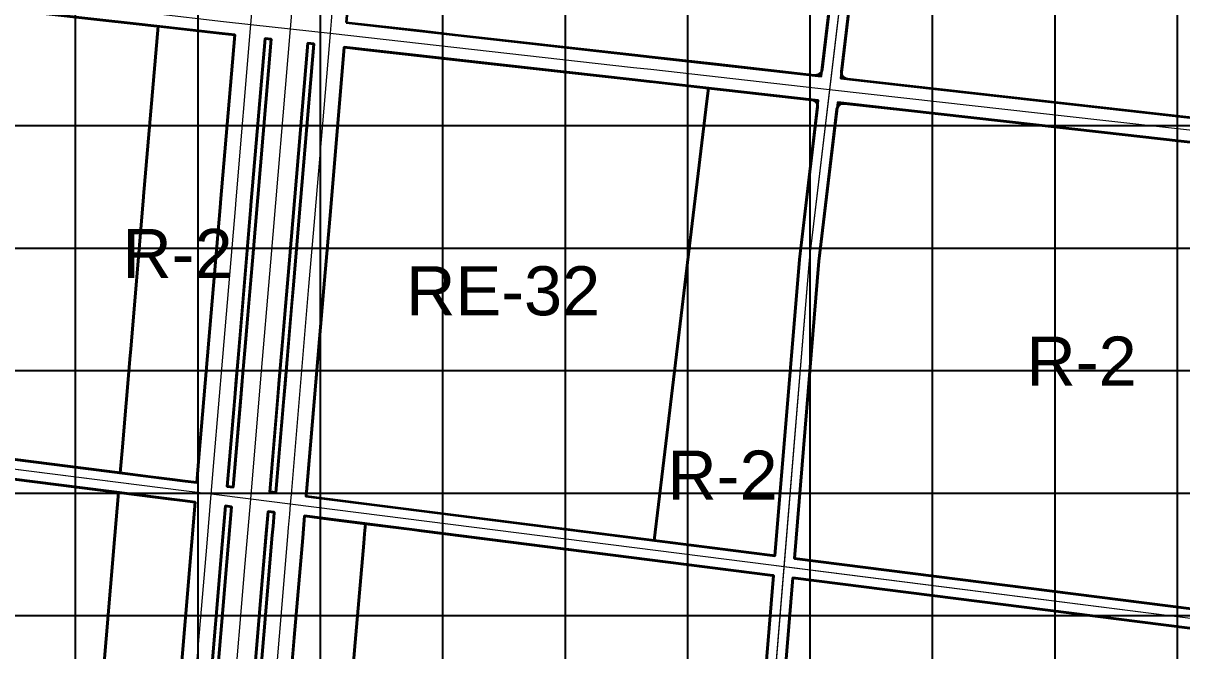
# Model space of a CAD drawing. Header units: millimetres. Extents: x 464536 to 476893, y 870501 to 881610.
# Drawn here: x 466457 to 467404, y 875571 to 876084 of the extents above; entities that cross this region are included whole.
import ezdxf
from ezdxf.enums import TextEntityAlignment as Align

# ---------------------------------------------------------------- set-up
doc = ezdxf.new("R2010")
doc.units = ezdxf.units.MM
for name, color, linetype, lineweight in [('Center_1', 7, 'Continuous', 5), ('Land Use Code', 7, 'Continuous', 35), ('Mixed use', 30, 'Continuous', 35), ('Proposed Road Net work', 7, 'Continuous', 35), ('Recreational _ Environmental', 84, 'Continuous', 35), ('Residence', 50, 'Continuous', 35)]:
    doc.layers.add(name, color=color, linetype=linetype, lineweight=lineweight)
doc.layers.add('Grid1', color=7, linetype='Continuous')
doc.styles.add('Arial', font='arial.ttf')

msp = doc.modelspace()

# ---------------------------------------------------------------- linework, layer by layer
at = {"layer": 'Center_1'}
for points in [[(467213.29, 876847.42), (467164.39, 876437.35), (467099.12, 875890.03), (467030.62, 875056.76), (466902.41, 871342.26), (466900.53, 871287.74), (466899.66, 871262.46)], [(466558.33, 874701.73), (466556.5, 874718.68), (466553.2, 874753.33), (466550.48, 874788.03), (466548.34, 874822.77), (466546.78, 874857.55), (466545.81, 874892.34), (466545.41, 874927.15), (466547.32, 874949.75), (466578.33, 875316.19), (466578.79, 875321.58), (466596.62, 875532.31), (466607.35, 875659.06), (466610.73, 875699.01), (466613.19, 875728.1), (466620.21, 875811.07), (466630.73, 875935.43), (466630.79, 875936.06), (466643.19, 876082.65), (466676.54, 876476.68)], [(466592.42, 874689.85), (466588.85, 874721.82), (466585.78, 874753.85), (466583.21, 874785.93), (466581.15, 874818.04), (466579.44, 874853.95), (466578.36, 874889.88), (466577.92, 874925.83), (466579.52, 874944.81), (466580.34, 874954.46), (466591.55, 875087), (466602.91, 875221.16), (466615.23, 875366.81), (466628.38, 875522.15), (466638.57, 875642.58), (466643, 875694.92), (466651.05, 875790.12), (466659.38, 875888.47), (466675.5, 876079.02), (466685.02, 876191.51)], [(466620.82, 876085.16), (466643.19, 876082.65), (466675.5, 876079.02), (466707.81, 876075.4), (466955.63, 876047.59), (466969.94, 876045.99), (467115.77, 876029.62), (467178.96, 876022.53), (467339.06, 876004.57), (467578.18, 875977.74), (467586.32, 875976.82), (467639.65, 875970.84), (467677.01, 875966.56), (467686.46, 875965.47), (467842.32, 875945.24), (467848.46, 875944.28), (467877.08, 875940.14), (467922.62, 875934.48), (468010.07, 875921.89), (468075.68, 875915.08), (468238.09, 875899.35)], [(466708.65, 876085.37), (466707.81, 876075.4), (466706.97, 876065.43), (466696.13, 875937.4), (466695.05, 875924.6), (466690.31, 875868.57), (466675.94, 875698.8), (466675.27, 875690.82), (466674.59, 875682.85), (466673.67, 875671.96), (466673.03, 875664.43), (466666.15, 875583.11), (466660.97, 875521.87)], [(467534.84, 875581.8), (467068.19, 875640.99), (466675.27, 875690.82), (466643, 875694.92), (466610.73, 875699.01), (466588.39, 875701.84), (465502.78, 875839.54)]]:
    msp.add_lwpolyline(points, dxfattribs=at)
for points in [[(466643.19, 876082.65, 0), (466676.54, 876476.68, 0), (466676.93, 876481.37, 0), (466678.11, 876495.34, 0)], [(466675.5, 876079.02, 0), (466685.02, 876191.51, 0), (466686.42, 876208.07, 0), (466710.41, 876491.49, 0)], [(466742.56, 876487.65, 0), (466741.75, 876479.69, 0), (466742.02, 876479.66, 0), (466737.64, 876427.92, 0), (466737.1, 876421.46, 0), (466730.92, 876348.53, 0), (466729.78, 876334.96, 0), (466721.07, 876232.12, 0), (466713.31, 876140.4, 0), (466711.25, 876116.02, 0), (466709.9, 876100.11, 0), (466708.65, 876085.37, 0), (466707.81, 876075.4, 0)], [(467164.17, 876435.49, 0), (467115.77, 876029.62, 0)], [(466121.98, 876141.13, 0), (466515.96, 876096.92, 0), (466553.03, 876092.76, 0), (466564.87, 876091.44, 0), (466620.82, 876085.16, 0), (466643.19, 876082.65, 0)], [(466610.73, 875699.01, 0), (466613.19, 875728.1, 0), (466620.21, 875811.07, 0), (466630.73, 875935.43, 0), (466630.79, 875936.06, 0), (466643.19, 876082.65, 0)], [(466643, 875694.92, 0), (466651.05, 875790.12, 0), (466659.38, 875888.47, 0), (466675.5, 876079.02, 0)], [(466643.19, 876082.65, 0), (466675.5, 876079.02, 0)], [(466707.81, 876075.4, 0), (466706.97, 876065.43, 0), (466696.13, 875937.4, 0), (466695.05, 875924.6, 0), (466690.31, 875868.57, 0), (466675.94, 875698.8, 0), (466675.27, 875690.82, 0)], [(466675.5, 876079.02, 0), (466707.81, 876075.4, 0)], [(466707.81, 876075.4, 0), (466955.63, 876047.59, 0), (466969.94, 876045.99, 0), (467115.77, 876029.62, 0)], [(467115.77, 876029.62, 0), (467099.12, 875890.03, 0), (467078.54, 875639.67, 0)], [(467115.77, 876029.62, 0), (467178.96, 876022.53, 0), (467339.06, 876004.57, 0), (467578.18, 875977.74, 0)], [(466610.73, 875699.01, 0), (466588.39, 875701.84, 0), (466077.33, 875766.66, 0)], [(466547.32, 874949.75, 0), (466578.33, 875316.19, 0), (466578.79, 875321.58, 0), (466596.62, 875532.31, 0), (466607.35, 875659.06, 0), (466610.73, 875699.01, 0)], [(466643, 875694.92, 0), (466610.73, 875699.01, 0)], [(466579.52, 874944.81, 0), (466580.34, 874954.46, 0), (466591.55, 875087, 0), (466602.91, 875221.16, 0), (466615.23, 875366.81, 0), (466628.38, 875522.15, 0), (466638.57, 875642.58, 0), (466643, 875694.92, 0)], [(466675.27, 875690.82, 0), (466674.59, 875682.85, 0), (466673.67, 875671.96, 0), (466673.03, 875664.43, 0), (466666.15, 875583.11, 0), (466660.97, 875521.87, 0), (466660.58, 875517.24, 0), (466656.17, 875465.09, 0), (466655.29, 875454.77, 0), (466637.16, 875240.45, 0), (466636.49, 875232.64, 0), (466632.97, 875190.99, 0), (466631.82, 875177.37, 0), (466618.71, 875022.53, 0), (466618.38, 875018.53, 0), (466612.35, 874947.37, 0), (466611.72, 874939.88, 0)], [(466675.27, 875690.82, 0), (466643, 875694.92, 0)], [(467078.54, 875639.67, 0), (467068.19, 875640.99, 0), (466675.27, 875690.82, 0)], [(467078.54, 875639.67, 0), (467034.18, 875099.99, 0)], [(467534.84, 875581.8, 0), (467078.54, 875639.67, 0)]]:
    msp.add_polyline3d(points, dxfattribs=at)
at = {"layer": 'Grid1'}
for p, q in [((466500, 870600), (466500, 881600)), ((466600, 870600), (466600, 881600)), ((466700, 870600), (466700, 881600)), ((466800, 870600), (466800, 881600)), ((466900, 870600), (466900, 881600)), ((467000, 870600), (467000, 881600)), ((467100, 870600), (467100, 881600)), ((467200, 870600), (467200, 881600)), ((467300, 870600), (467300, 881600)), ((467400, 870600), (467400, 881600)), ((464700, 876000), (472600, 876000)), ((464700, 875900), (472600, 875900)), ((464700, 875800), (472600, 875800)), ((464700, 875700), (472600, 875700)), ((464700, 875600), (472600, 875600))]:
    msp.add_line(p, q, dxfattribs=at)
at = {"layer": 'Mixed use'}
msp.add_lwpolyline([(467582.7, 876120.7), (467574.87, 876056.66), (467574.84, 876056.32), (467573.17, 876038.62), (467567.05, 875989.09), (467130.41, 876038.04, -0.416258), (467125.56, 876044.16), (467167.15, 876392.96)], format="xyb", dxfattribs=at)
for points in [[(466600.73, 875729.15), (466598.99, 875708.56), (466589.39, 875709.78), (466579.13, 875711.08), (466561.1, 875713.37), (466536.44, 875716.5), (466537.96, 875734.47), (466544.54, 875812.19), (466544.98, 875817.44), (466555.5, 875941.8), (466555.56, 875942.43), (466567.29, 876081.1), (466610.04, 876076.3), (466619.71, 876075.22), (466627.61, 876074.33), (466629.92, 876074.07), (466618.33, 875937.12), (466618.28, 875936.49), (466607.76, 875812.13)], [(466565.88, 875317.25), (466535.57, 874959.14), (466515.76, 874962.17), (466502.66, 874964.18), (466473.16, 874968.7), (466474.95, 874989.85), (466485.03, 875108.95), (466503.1, 875322.56), (466503.56, 875327.95), (466510.35, 875408.18), (466521.39, 875538.67), (466532.12, 875665.42), (466535.09, 875700.54), (466577.78, 875695.12), (466587.38, 875693.91), (466597.64, 875692.61), (466594.89, 875660.11), (466584.17, 875533.36), (466566.33, 875322.64)]]:
    msp.add_lwpolyline(points, close=True, dxfattribs=at)
for points in [[(466972.43, 875661.2), (466979.51, 875720), (466991.55, 875820), (467003.59, 875920), (467015.62, 876020), (467016.91, 876030.65), (467101.13, 876021.2), (467101.15, 876021.2), (467101.15, 876021.2, -0.415096), (467105.98, 876015.08), (467091.18, 875890.98), (467091.15, 875890.69), (467071.25, 875648.66), (467069.2, 875648.92), (466981.35, 875660.07)], [(467510.22, 875592.99), (467510.19, 875592.99), (467087.14, 875646.65), (467107.08, 875889.23), (467121.89, 876013.38, -0.410559), (467127.93, 876018.19), (467127.95, 876018.19), (467127.96, 876018.19), (467177.84, 876012.59), (467337.94, 875994.63), (467564.47, 875969.21), (467564.41, 875968.82), (467553.1, 875880.49), (467548.5, 875843.79), (467540.41, 875776.73), (467533.09, 875715.44), (467531.45, 875702.01), (467531.39, 875701.44), (467524.78, 875614.46), (467524.33, 875608.58), (467524.01, 875604.26, -0.428514)]]:
    msp.add_lwpolyline(points, format="xyb", close=True, dxfattribs=at)
msp.add_lwpolyline([(467043.93, 875120.99), (467085.83, 875630.69), (467521.81, 875575.39)], dxfattribs=at)
for points in [[(467152.78, 876407.53, 0), (467109.65, 876045.87, 0), (467109.46, 876044.94, 0), (467109.1, 876044.05, 0), (467108.61, 876043.24, 0), (467107.98, 876042.53, 0), (467107.23, 876041.94, 0), (467106.4, 876041.48, 0), (467105.49, 876041.18, 0), (467104.55, 876041.03, 0), (467103.6, 876041.05, 0), (467103.58, 876041.05, 0), (467023.07, 876050.09, 0), (466971.05, 876055.92, 0), (466956.75, 876057.53, 0), (466809.89, 876074.01, 0), (466783.07, 876077.02, 0), (466721.08, 876083.97, 0)], [(466673.43, 875520.81, 0), (466678.56, 875581.54, 0), (466678.61, 875582.06, 0), (466685.49, 875663.37, 0), (466686.13, 875670.9, 0), (466687, 875681.27, 0), (466706.86, 875678.75, 0), (466736.65, 875674.97, 0), (466735.95, 875666.69, 0), (466735.31, 875659.16, 0), (466728.43, 875577.84, 0), (466723.25, 875516.6, 0)]]:
    msp.add_polyline3d(points, dxfattribs=at)
at = {"layer": 'Proposed Road Net work'}
for points in [[(466721.1, 876084.14, 0), (466956.75, 876057.53, 0), (466971.05, 876055.92, 0), (467109, 876040.44, 0), (467155.32, 876428.81, 0), (467145.19, 876430.43, 0), (467123.31, 876434.19, 0), (466754.45, 876478.32, 0), (466750.1, 876426.87, 0), (466749.55, 876420.4, 0), (466743.38, 876347.47, 0), (466742.23, 876333.9, 0), (466733.53, 876231.07, 0), (466725.77, 876139.35, 0), (466723.7, 876114.97, 0), (466722.36, 876099.05, 0)], [(466721.1, 876084.14, 0), (466956.75, 876057.53, 0), (466971.05, 876055.92, 0), (467109, 876040.44, 0), (467155.32, 876428.81, 0), (467145.19, 876430.43, 0), (467123.31, 876434.19, 0), (466754.45, 876478.32, 0), (466750.1, 876426.87, 0), (466749.55, 876420.4, 0), (466743.38, 876347.47, 0), (466742.23, 876333.9, 0), (466733.53, 876231.07, 0), (466725.77, 876139.35, 0), (466723.7, 876114.97, 0), (466722.36, 876099.05, 0)], [(467277.13, 876409.25, 0), (467171.13, 876426.27, 0), (467124.9, 876038.66, 0), (467180.07, 876032.47, 0), (467340.17, 876014.51, 0), (467567.05, 875989.08, 0), (467573.17, 876038.62, 0), (467574.86, 876056.49, 0), (467582.7, 876120.7, 0), (467588.94, 876168.79, 0), (467590.87, 876184.91, 0), (467597.43, 876242.69, 0), (467603.77, 876298.51, 0), (467606.6, 876323.49, 0), (467606.69, 876324.11, 0), (467608.13, 876332.82, 0), (467609.16, 876341.28, 0), (467609.96, 876352.12, 0), (467610.19, 876362.99, 0), (467609.86, 876374.52, 0), (467418.16, 876393.48, 0)], [(467277.13, 876409.25, 0), (467171.13, 876426.27, 0), (467124.9, 876038.66, 0), (467180.07, 876032.47, 0), (467340.17, 876014.51, 0), (467567.05, 875989.08, 0), (467573.17, 876038.62, 0), (467574.86, 876056.49, 0), (467582.7, 876120.7, 0), (467588.94, 876168.79, 0), (467590.87, 876184.91, 0), (467597.43, 876242.69, 0), (467603.77, 876298.51, 0), (467606.6, 876323.49, 0), (467606.69, 876324.11, 0), (467608.13, 876332.82, 0), (467609.16, 876341.28, 0), (467609.96, 876352.12, 0), (467610.19, 876362.99, 0), (467609.86, 876374.52, 0), (467418.16, 876393.48, 0)], [(466589.39, 875709.78, 0), (466598.99, 875708.56, 0), (466600.73, 875729.15, 0), (466607.76, 875812.13, 0), (466618.28, 875936.49, 0), (466618.33, 875937.12, 0), (466629.92, 876074.07, 0), (466619.71, 876075.22, 0), (466563.76, 876081.5, 0), (466551.92, 876082.83, 0), (466514.85, 876086.99, 0), (466130.74, 876130.09, 0), (466088.2, 875773.35, 0)], [(466589.39, 875709.78, 0), (466598.99, 875708.56, 0), (466600.73, 875729.15, 0), (466607.76, 875812.13, 0), (466618.28, 875936.49, 0), (466618.33, 875937.12, 0), (466629.92, 876074.07, 0), (466619.71, 876075.22, 0), (466563.76, 876081.5, 0), (466551.92, 876082.83, 0), (466514.85, 876086.99, 0), (466130.74, 876130.09, 0), (466088.2, 875773.35, 0)], [(466644.43, 875889.73, 0), (466659.75, 876070.73, 0), (466654.78, 876071.29, 0), (466643.24, 875935.01, 0), (466643.19, 875934.38, 0), (466632.67, 875810.02, 0), (466625.64, 875727.05, 0), (466623.81, 875705.41, 0), (466628.78, 875704.78, 0), (466636.11, 875791.38, 0)], [(466644.43, 875889.73, 0), (466659.75, 876070.73, 0), (466654.78, 876071.29, 0), (466643.24, 875935.01, 0), (466643.19, 875934.38, 0), (466632.67, 875810.02, 0), (466625.64, 875727.05, 0), (466623.81, 875705.41, 0), (466628.78, 875704.78, 0), (466636.11, 875791.38, 0)], [(466683.68, 875938.45, 0), (466694.53, 876066.68, 0), (466689.57, 876067.38, 0), (466674.32, 875887.2, 0), (466666, 875788.85, 0), (466658.57, 875701.01, 0), (466663.53, 875700.38, 0), (466677.85, 875869.62, 0), (466682.59, 875925.66, 0)], [(466683.68, 875938.45, 0), (466694.53, 876066.68, 0), (466689.57, 876067.38, 0), (466674.32, 875887.2, 0), (466666, 875788.85, 0), (466658.57, 875701.01, 0), (466663.53, 875700.38, 0), (466677.85, 875869.62, 0), (466682.59, 875925.66, 0)], [(466688.38, 875697.49, 0), (467069.2, 875648.92, 0), (467071.25, 875648.66, 0), (467091.17, 875890.83, 0), (467106.64, 876020.58, 0), (466968.82, 876036.05, 0), (466954.52, 876037.65, 0), (466719.41, 876064.2, 0), (466708.59, 875936.34, 0), (466707.51, 875923.55, 0), (466702.76, 875867.51, 0)], [(466688.38, 875697.49, 0), (467069.2, 875648.92, 0), (467071.25, 875648.66, 0), (467091.17, 875890.83, 0), (467106.64, 876020.58, 0), (466968.82, 876036.05, 0), (466954.52, 876037.65, 0), (466719.41, 876064.2, 0), (466708.59, 875936.34, 0), (466707.51, 875923.55, 0), (466702.76, 875867.51, 0)], [(467087.14, 875646.65, 0), (467523.03, 875591.36, 0), (467524.33, 875608.58, 0), (467524.78, 875614.46, 0), (467531.42, 875701.73, 0), (467533.09, 875715.44, 0), (467540.41, 875776.73, 0), (467548.5, 875843.79, 0), (467553.1, 875880.49, 0), (467564.44, 875969.02, 0), (467337.94, 875994.63, 0), (467177.84, 876012.59, 0), (467122.54, 876018.8, 0), (467107.08, 875889.23, 0)], [(467087.14, 875646.65, 0), (467523.03, 875591.36, 0), (467524.33, 875608.58, 0), (467524.78, 875614.46, 0), (467531.42, 875701.73, 0), (467533.09, 875715.44, 0), (467540.41, 875776.73, 0), (467548.5, 875843.79, 0), (467553.1, 875880.49, 0), (467564.44, 875969.02, 0), (467337.94, 875994.63, 0), (467177.84, 876012.59, 0), (467122.54, 876018.8, 0), (467107.08, 875889.23, 0)], [(466000.9, 875041.19, 0), (466535.57, 874959.14, 0), (466565.88, 875317.25, 0), (466566.33, 875322.64, 0), (466584.17, 875533.36, 0), (466594.89, 875660.11, 0), (466597.64, 875692.61, 0), (466587.38, 875693.91, 0), (466086.3, 875757.46, 0)], [(466000.9, 875041.19, 0), (466535.57, 874959.14, 0), (466565.88, 875317.25, 0), (466566.33, 875322.64, 0), (466584.17, 875533.36, 0), (466594.89, 875660.11, 0), (466597.64, 875692.61, 0), (466587.38, 875693.91, 0), (466086.3, 875757.46, 0)], [(466623.62, 875643.84, 0), (466627.43, 875688.83, 0), (466622.46, 875689.46, 0), (466619.8, 875658, 0), (466609.08, 875531.25, 0), (466591.24, 875320.53, 0), (466590.79, 875315.14, 0), (466560.34, 874955.34, 0), (466565.29, 874954.58, 0), (466565.39, 874955.72, 0), (466576.61, 875088.26, 0), (466587.96, 875222.42, 0), (466600.29, 875368.08, 0), (466613.43, 875523.41, 0)], [(466623.62, 875643.84, 0), (466627.43, 875688.83, 0), (466622.46, 875689.46, 0), (466619.8, 875658, 0), (466609.08, 875531.25, 0), (466591.24, 875320.53, 0), (466590.79, 875315.14, 0), (466560.34, 874955.34, 0), (466565.29, 874954.58, 0), (466565.39, 874955.72, 0), (466576.61, 875088.26, 0), (466587.96, 875222.42, 0), (466600.29, 875368.08, 0), (466613.43, 875523.41, 0)], [(466661.22, 875673.01, 0), (466662.14, 875683.9, 0), (466662.18, 875684.42, 0), (466657.22, 875685.05, 0), (466653.52, 875641.31, 0), (466643.32, 875520.88, 0), (466630.18, 875365.55, 0), (466617.85, 875219.89, 0), (466606.5, 875085.73, 0), (466595.28, 874953.19, 0), (466595.02, 874950.03, 0), (466599.97, 874949.27, 0), (466605.92, 875019.58, 0), (466606.26, 875023.59, 0), (466619.36, 875178.42, 0), (466620.51, 875192.05, 0), (466624.04, 875233.69, 0), (466624.7, 875241.5, 0), (466642.84, 875455.82, 0), (466643.71, 875466.14, 0), (466648.12, 875518.29, 0), (466648.51, 875522.92, 0), (466653.7, 875584.17, 0), (466660.58, 875665.48, 0)], [(466661.22, 875673.01, 0), (466662.14, 875683.9, 0), (466662.18, 875684.42, 0), (466657.22, 875685.05, 0), (466653.52, 875641.31, 0), (466643.32, 875520.88, 0), (466630.18, 875365.55, 0), (466617.85, 875219.89, 0), (466606.5, 875085.73, 0), (466595.28, 874953.19, 0), (466595.02, 874950.03, 0), (466599.97, 874949.27, 0), (466605.92, 875019.58, 0), (466606.26, 875023.59, 0), (466619.36, 875178.42, 0), (466620.51, 875192.05, 0), (466624.04, 875233.69, 0), (466624.7, 875241.5, 0), (466642.84, 875455.82, 0), (466643.71, 875466.14, 0), (466648.12, 875518.29, 0), (466648.51, 875522.92, 0), (466653.7, 875584.17, 0), (466660.58, 875665.48, 0)], [(466624.74, 874945.47, 0), (466784.43, 874921, 0), (467000.15, 875077.41, 0), (467026.45, 875103.59, 0), (467069.94, 875632.7, 0), (467067.18, 875633.05, 0), (466687, 875681.27, 0), (466686.13, 875670.9, 0), (466685.49, 875663.37, 0), (466678.61, 875582.06, 0), (466673.43, 875520.81, 0), (466673.03, 875516.19, 0), (466668.62, 875464.04, 0), (466667.75, 875453.71, 0), (466649.61, 875239.39, 0), (466648.95, 875231.58, 0), (466645.43, 875189.94, 0), (466644.27, 875176.32, 0), (466631.17, 875021.48, 0), (466630.83, 875017.48, 0), (466624.81, 874946.32, 0)], [(466624.74, 874945.47, 0), (466784.43, 874921, 0), (467000.15, 875077.41, 0), (467026.45, 875103.59, 0), (467069.94, 875632.7, 0), (467067.18, 875633.05, 0), (466687, 875681.27, 0), (466686.13, 875670.9, 0), (466685.49, 875663.37, 0), (466678.61, 875582.06, 0), (466673.43, 875520.81, 0), (466673.03, 875516.19, 0), (466668.62, 875464.04, 0), (466667.75, 875453.71, 0), (466649.61, 875239.39, 0), (466648.95, 875231.58, 0), (466645.43, 875189.94, 0), (466644.27, 875176.32, 0), (466631.17, 875021.48, 0), (466630.83, 875017.48, 0), (466624.81, 874946.32, 0)]]:
    msp.add_polyline3d(points, close=True, dxfattribs=at)
msp.add_polyline3d([(467521.81, 875575.39, 0), (467085.83, 875630.69, 0), (467043.93, 875120.99, 0)], dxfattribs=at)
msp.add_polyline3d([(467521.81, 875575.39, 0), (467085.83, 875630.69, 0), (467043.93, 875120.99, 0)], dxfattribs=at)
at = {"layer": 'Recreational _ Environmental'}
for points in [[(466634.92, 875777.41), (466628.78, 875704.78), (466623.81, 875705.41), (466625.64, 875727.05), (466629.94, 875777.83), (466631.17, 875792.34), (466632.67, 875810.02), (466634.02, 875826.04), (466636.78, 875858.65), (466643.19, 875934.38), (466643.24, 875935.01), (466654.78, 876071.29), (466659.75, 876070.73), (466644.43, 875889.73), (466641.76, 875858.23), (466639, 875825.62), (466636.15, 875791.92), (466636.11, 875791.38)], [(466669.8, 875774.46), (466663.53, 875700.38), (466658.57, 875701.01), (466664.82, 875774.88), (466666, 875788.85), (466666.05, 875789.39), (466668.9, 875823.09), (466671.66, 875855.7), (466674.32, 875887.2), (466689.57, 876067.38), (466694.54, 876066.82), (466694.51, 876066.48), (466683.68, 875938.45), (466682.59, 875925.66), (466677.85, 875869.62), (466676.64, 875855.28), (466673.88, 875822.67), (466671.03, 875788.97)], [(466979.51, 875720), (466972.43, 875661.2), (466709.56, 875694.54), (466688.35, 875697.23), (466688.4, 875697.75), (466702.76, 875867.51), (466707.51, 875923.55), (466708.59, 875936.34), (466719.39, 876064.03), (466735.02, 876062.28), (466839.31, 876050.58), (466954.52, 876037.65), (466968.82, 876036.05), (466972, 876035.69), (467016.91, 876030.65), (467015.62, 876020), (467003.59, 875920), (466991.55, 875820)], [(466565.39, 874955.72), (466565.29, 874954.58), (466560.34, 874955.34), (466561.28, 874966.47), (466565.02, 875010.61), (466569.49, 875063.49), (466572.34, 875097.08), (466590.79, 875315.14), (466591.24, 875320.53), (466609.08, 875531.25), (466619.8, 875658), (466622.46, 875689.46), (466627.43, 875688.83), (466623.62, 875643.84), (466613.43, 875523.41), (466600.29, 875368.08), (466587.96, 875222.42), (466577.32, 875096.66), (466576.61, 875088.26), (466574.48, 875063.07), (466570, 875010.19), (466566.27, 874966.05)]]:
    msp.add_lwpolyline(points, close=True, dxfattribs=at)
msp.add_lwpolyline([(466643.32, 875520.88), (466653.52, 875641.31), (466655.45, 875664.16), (466657.22, 875685.05), (466662.18, 875684.42), (466662.14, 875683.9), (466661.22, 875673.01), (466660.58, 875665.48), (466653.7, 875584.17), (466648.51, 875522.92)], dxfattribs=at)
at = {"layer": 'Residence'}
msp.add_lwpolyline([(466723.25, 875516.6), (466728.43, 875577.84), (466735.31, 875659.16), (466735.95, 875666.69), (466736.65, 875674.97), (466774.85, 875670.13), (466782.15, 875669.2), (466885.13, 875656.14), (467067.18, 875633.05), (467069.94, 875632.7), (467026.45, 875103.59)], dxfattribs=at)
for points in [[(466134.68, 876129.64, 0), (466514.85, 876086.99, 0), (466551.92, 876082.83, 0), (466563.76, 876081.5, 0), (466567.29, 876081.1, 0), (466555.56, 875942.43, 0), (466555.5, 875941.8, 0), (466544.98, 875817.44, 0), (466544.54, 875812.19, 0), (466537.96, 875734.47, 0), (466536.44, 875716.5, 0), (466395.09, 875734.42, 0)], [(466185.51, 875744.88, 0), (466466.29, 875709.27, 0), (466535.09, 875700.54, 0), (466532.12, 875665.42, 0), (466521.39, 875538.67, 0), (466510.35, 875408.18, 0), (466503.56, 875327.95, 0), (466503.1, 875322.56, 0), (466485.03, 875108.95, 0), (466474.95, 874989.85, 0), (466473.16, 874968.7, 0), (466426.4, 874975.87, 0)]]:
    msp.add_polyline3d(points, dxfattribs=at)

# ---------------------------------------------------------------- texts
at = {"layer": 'Land Use Code', "color": 7, "true_color": 0xffffff, "style": 'Arial'}
for s, p in [('R-2', (466583.16, 875863.53)), ('RE-32', (466849.16, 875833.09)), ('R-2', (467321.61, 875775.69)), ('R-2', (467028.32, 875682.61))]:
    msp.add_text(s, height=40.076, dxfattribs=at).set_placement(p, align=Align.BOTTOM_CENTER)

doc.saveas('drawing.dxf')
